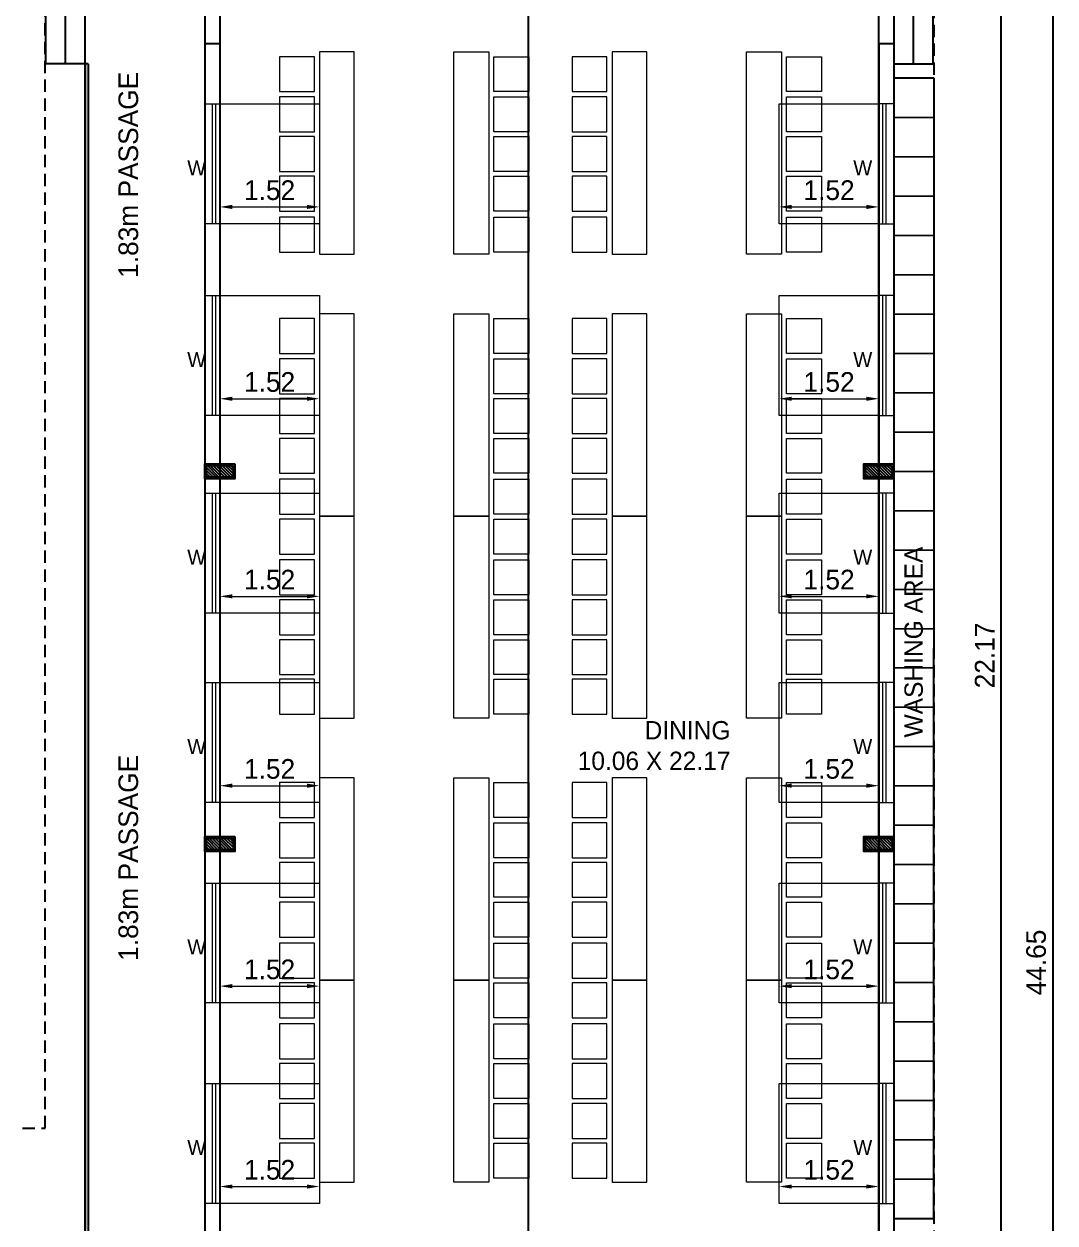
# Model space of a CAD drawing. Header units: metres. Extents: x -1560488.3 to -1560394.4, y 43534.5 to 43593.3.
# Drawn here: x -1560472.46 to -1560456.72, y 43557.74 to 43576.04 of the extents above; entities that cross this region are included whole.
import ezdxf

# ---------------------------------------------------------------- set-up
doc = ezdxf.new("R2010")
doc.units = ezdxf.units.M
doc.header["$LTSCALE"] = 750
doc.header["$MEASUREMENT"] = 0
doc.header["$PDMODE"] = 35
doc.header["$PDSIZE"] = 50
doc.linetypes.add('CENTERX2', pattern=[4, 2.5, -0.5, 0.5, -0.5])
doc.linetypes.add('DASHED2', pattern=[0.375, 0.25, -0.125])
doc.layers.get('0').update_dxf_attribs({"lineweight": 5})
doc.layers.get('Defpoints').update_dxf_attribs({"lineweight": 0})
for name, color, linetype in [('A-ANNO-TEXT01', 255, 'Continuous'), ('BLK_1_FLR_0_CARPET_AREA', 10, 'Continuous'), ('BLK_1_FLR_0_REGULAR_ROOM_2', 117, 'Continuous'), ('LINE', 7, 'Continuous'), ('Site Boundry', 3, 'Continuous'), ('TEX', 6, 'Continuous'), ('window', 3, 'Continuous')]:
    doc.layers.add(name, color=color, linetype=linetype)
doc.layers.add('BLK_1_COVERED_AREA', color=140, linetype='Continuous', plot=False)
doc.layers.add('BLK_1_FLR_0_BLT_UP_AREA', color=8, linetype='Continuous', plot=False)
for name, color, linetype, lineweight in [('BLK_1_FLR_0_ROOM_2_LIGHT_VENTILATION_1', 232, 'Continuous', 0), ('BLK_1_FLR_0_ROOM_2_LIGHT_VENTILATION_10', 232, 'Continuous', 5), ('BLK_1_FLR_0_ROOM_2_LIGHT_VENTILATION_11', 232, 'Continuous', 5), ('BLK_1_FLR_0_ROOM_2_LIGHT_VENTILATION_12', 232, 'Continuous', 5), ('BLK_1_FLR_0_ROOM_2_LIGHT_VENTILATION_2', 232, 'Continuous', 0), ('BLK_1_FLR_0_ROOM_2_LIGHT_VENTILATION_3', 232, 'Continuous', 0), ('BLK_1_FLR_0_ROOM_2_LIGHT_VENTILATION_4', 232, 'Continuous', 0), ('BLK_1_FLR_0_ROOM_2_LIGHT_VENTILATION_5', 232, 'Continuous', 0), ('BLK_1_FLR_0_ROOM_2_LIGHT_VENTILATION_6', 232, 'Continuous', 0), ('BLK_1_FLR_0_ROOM_2_LIGHT_VENTILATION_7', 232, 'Continuous', 0), ('BLK_1_FLR_0_ROOM_2_LIGHT_VENTILATION_8', 232, 'Continuous', 0), ('BLK_1_FLR_0_ROOM_2_LIGHT_VENTILATION_9', 232, 'Continuous', 5), ('BLK_1_FLR_0_WASH', 55, 'Continuous', 5), ('column', 242, 'Continuous', 25), ('fur', 4, 'Continuous', 13), ('JOI', 7, 'Continuous', 5)]:
    doc.layers.add(name, color=color, linetype=linetype, lineweight=lineweight)
doc.styles.add('outer', font='BKANT.TTF')
doc.dimstyles.new('Banu', dxfattribs={"dimtxt": 0.3, "dimasz": 0.1905, "dimexe": 1, "dimexo": 1, "dimgap": 0.1, "dimtad": 1, "dimzin": 1, "dimdsep": 46, "dimtxsty": 'outer', "dimcen": 0.15, "dimdle": 1, "dimse1": 1, "dimse2": 1, "dimclrd": 256, "dimclre": 256, "dimclrt": 256, "dimadec": 0, "dimazin": 0, "dimtfac": 1, "dimtix": 1, "dimtmove": 1, "dimatfit": 0, "dimfxl": 0, "dimtolj": 1, "dimtzin": 0, "dimlwd": -1, "dimlwe": -1, "dimarcsym": 0})
doc.dimstyles.new('DC', dxfattribs={"dimtxt": 0.3, "dimasz": 0.2, "dimexe": 0.15, "dimexo": 0.15, "dimgap": 0.1, "dimtad": 1, "dimzin": 1, "dimdsep": 46, "dimtxsty": 'outer', "dimcen": 0.1, "dimdle": 1, "dimse1": 1, "dimse2": 1, "dimsd1": 1, "dimsd2": 1, "dimclrd": 8, "dimclre": 8, "dimclrt": 7, "dimadec": 0, "dimazin": 0, "dimtfac": 1, "dimtix": 1, "dimtofl": 0, "dimtmove": 2, "dimatfit": 0, "dimfxl": 0, "dimtolj": 1, "dimtzin": 0, "dimarcsym": 0})

# ---------------------------------------------------------------- blocks, each defined once
blk = doc.blocks.new('A$C0AC56B35')
at = {"layer": 'JOI', "color": 32}
for p, q in [((-2.617, -0.687), (-4.447, -0.685)), ((-2.617, -0.738), (-4.447, -0.736))]:
    blk.add_line(p, q, dxfattribs=at)
blk.add_lwpolyline([(-4.447, -0.624), (-2.617, -0.624), (-2.617, -0.854), (-4.447, -0.854)], close=True, dxfattribs=at)
blk = doc.blocks.new('*D261')
at = {"color": 3, "lineweight": -2}
for p, q in [((-1560457.506, 43577.486), (-1560457.695, 43577.486)), ((-1560457.545, 43555.512), (-1560457.545, 43577.286)), ((-1560457.506, 43555.312), (-1560457.695, 43555.312))]:
    blk.add_line(p, q, dxfattribs=at)
at = {"color": 3}
for points in [[(-1560457.578, 43577.286), (-1560457.511, 43577.286), (-1560457.545, 43577.486)], [(-1560457.578, 43555.512), (-1560457.511, 43555.512), (-1560457.545, 43555.312)]]:
    blk.add_solid(points, dxfattribs=at)
at = {"layer": 'Defpoints', "color": 0}
for p in [(-1560457.545, 43577.486), (-1560457.356, 43577.486), (-1560457.356, 43555.312)]:
    blk.add_point(p, dxfattribs=at)
at = {"color": 7, "insert": (-1560457.798, 43566.399), "char_height": 0.3, "attachment_point": 5, "rotation": 90, "style": 'outer'}
blk.add_mtext('\\A1;22.17', dxfattribs=at)
blk = doc.blocks.new('*D265')
at = {"color": 3, "lineweight": -2}
for p, q in [((-1560456.758, 43584.039), (-1560456.908, 43584.039)), ((-1560456.758, 43583.839), (-1560456.758, 43539.586)), ((-1560456.758, 43539.386), (-1560456.908, 43539.386))]:
    blk.add_line(p, q, dxfattribs=at)
at = {"color": 3}
for points in [[(-1560456.791, 43583.839), (-1560456.724, 43583.839), (-1560456.758, 43584.039)], [(-1560456.791, 43539.586), (-1560456.724, 43539.586), (-1560456.758, 43539.386)]]:
    blk.add_solid(points, dxfattribs=at)
at = {"layer": 'Defpoints', "color": 0}
for p in [(-1560456.758, 43584.039), (-1560456.758, 43539.386), (-1560456.758, 43539.386)]:
    blk.add_point(p, dxfattribs=at)
at = {"color": 7, "insert": (-1560457.012, 43561.713), "char_height": 0.3, "attachment_point": 5, "rotation": 90, "style": 'outer'}
blk.add_mtext('\\A1;44.65', dxfattribs=at)
blk = doc.blocks.new('A$C2EFD5EC2')
h = blk.add_hatch()
h.set_pattern_fill('ANSI31', scale=0.3937)
h.set_pattern_definition([(45, (-101112.1048, 42342.7938), (-0.883881709, 0.883881709), [])])
h.paths.add_polyline_path([(-27.25, 3.84), (-34.25, 3.84), (-34.25, -12.16), (-27.25, -12.16)])
at = {"color": 1}
for points in [[(-35.25, 4.84), (-26.25, 4.84), (-26.25, -13.16), (-35.25, -13.16)], [(-34.25, 3.84), (-27.25, 3.84), (-27.25, -12.16), (-34.25, -12.16)]]:
    blk.add_lwpolyline(points, close=True, dxfattribs=at)
blk = doc.blocks.new('*D332')
at = {"layer": 'BLK_1_FLR_0_ROOM_2_LIGHT_VENTILATION_1'}
blk.add_line((-1560469.281, 43558.295), (-1560468.142, 43558.295), dxfattribs=at)
for points in [[(-1560469.281, 43558.326), (-1560469.281, 43558.263), (-1560469.472, 43558.295)], [(-1560468.142, 43558.326), (-1560468.142, 43558.263), (-1560467.952, 43558.295)]]:
    blk.add_solid(points, dxfattribs=at)
at = {"layer": 'Defpoints', "color": 0}
for p in [(-1560467.952, 43558.295), (-1560469.472, 43558.038), (-1560467.952, 43558.038)]:
    blk.add_point(p, dxfattribs=at)
at = {"layer": 'BLK_1_FLR_0_ROOM_2_LIGHT_VENTILATION_1', "insert": (-1560468.712, 43558.548), "char_height": 0.3, "attachment_point": 5, "style": 'outer'}
blk.add_mtext('\\A1;1.52', dxfattribs=at)
blk = doc.blocks.new('*D333')
at = {"layer": 'BLK_1_FLR_0_ROOM_2_LIGHT_VENTILATION_2'}
blk.add_line((-1560469.281, 43561.353), (-1560468.142, 43561.353), dxfattribs=at)
for points in [[(-1560469.281, 43561.385), (-1560469.281, 43561.321), (-1560469.472, 43561.353)], [(-1560468.142, 43561.385), (-1560468.142, 43561.321), (-1560467.952, 43561.353)]]:
    blk.add_solid(points, dxfattribs=at)
at = {"layer": 'Defpoints', "color": 0}
for p in [(-1560467.952, 43561.353), (-1560469.472, 43561.096), (-1560467.952, 43561.096)]:
    blk.add_point(p, dxfattribs=at)
at = {"layer": 'BLK_1_FLR_0_ROOM_2_LIGHT_VENTILATION_2', "insert": (-1560468.712, 43561.607), "char_height": 0.3, "attachment_point": 5, "style": 'outer'}
blk.add_mtext('\\A1;1.52', dxfattribs=at)
blk = doc.blocks.new('*D334')
at = {"layer": 'BLK_1_FLR_0_ROOM_2_LIGHT_VENTILATION_3'}
blk.add_line((-1560469.281, 43564.412), (-1560468.142, 43564.412), dxfattribs=at)
for points in [[(-1560469.281, 43564.444), (-1560469.281, 43564.38), (-1560469.472, 43564.412)], [(-1560468.142, 43564.444), (-1560468.142, 43564.38), (-1560467.952, 43564.412)]]:
    blk.add_solid(points, dxfattribs=at)
at = {"layer": 'Defpoints', "color": 0}
for p in [(-1560467.952, 43564.412), (-1560469.472, 43564.155), (-1560467.952, 43564.155)]:
    blk.add_point(p, dxfattribs=at)
at = {"layer": 'BLK_1_FLR_0_ROOM_2_LIGHT_VENTILATION_3', "insert": (-1560468.712, 43564.666), "char_height": 0.3, "attachment_point": 5, "style": 'outer'}
blk.add_mtext('\\A1;1.52', dxfattribs=at)
blk = doc.blocks.new('*D335')
at = {"layer": 'BLK_1_FLR_0_ROOM_2_LIGHT_VENTILATION_4'}
blk.add_line((-1560469.281, 43567.301), (-1560468.142, 43567.301), dxfattribs=at)
for points in [[(-1560469.281, 43567.333), (-1560469.281, 43567.27), (-1560469.472, 43567.301)], [(-1560468.142, 43567.333), (-1560468.142, 43567.27), (-1560467.952, 43567.301)]]:
    blk.add_solid(points, dxfattribs=at)
at = {"layer": 'Defpoints', "color": 0}
for p in [(-1560467.952, 43567.301), (-1560469.472, 43567.044), (-1560467.952, 43567.044)]:
    blk.add_point(p, dxfattribs=at)
at = {"layer": 'BLK_1_FLR_0_ROOM_2_LIGHT_VENTILATION_4', "insert": (-1560468.712, 43567.555), "char_height": 0.3, "attachment_point": 5, "style": 'outer'}
blk.add_mtext('\\A1;1.52', dxfattribs=at)
blk = doc.blocks.new('*D336')
at = {"layer": 'BLK_1_FLR_0_ROOM_2_LIGHT_VENTILATION_5'}
blk.add_line((-1560469.281, 43570.317), (-1560468.142, 43570.317), dxfattribs=at)
for points in [[(-1560469.281, 43570.348), (-1560469.281, 43570.285), (-1560469.472, 43570.317)], [(-1560468.142, 43570.348), (-1560468.142, 43570.285), (-1560467.952, 43570.317)]]:
    blk.add_solid(points, dxfattribs=at)
at = {"layer": 'Defpoints', "color": 0}
for p in [(-1560467.952, 43570.317), (-1560469.472, 43570.06), (-1560467.952, 43570.06)]:
    blk.add_point(p, dxfattribs=at)
at = {"layer": 'BLK_1_FLR_0_ROOM_2_LIGHT_VENTILATION_5', "insert": (-1560468.712, 43570.571), "char_height": 0.3, "attachment_point": 5, "style": 'outer'}
blk.add_mtext('\\A1;1.52', dxfattribs=at)
blk = doc.blocks.new('*D337')
at = {"layer": 'BLK_1_FLR_0_ROOM_2_LIGHT_VENTILATION_6'}
blk.add_line((-1560469.281, 43573.244), (-1560468.142, 43573.244), dxfattribs=at)
for points in [[(-1560469.281, 43573.276), (-1560469.281, 43573.212), (-1560469.472, 43573.244)], [(-1560468.142, 43573.276), (-1560468.142, 43573.212), (-1560467.952, 43573.244)]]:
    blk.add_solid(points, dxfattribs=at)
at = {"layer": 'Defpoints', "color": 0}
for p in [(-1560467.952, 43573.244), (-1560469.472, 43572.987), (-1560467.952, 43572.987)]:
    blk.add_point(p, dxfattribs=at)
at = {"layer": 'BLK_1_FLR_0_ROOM_2_LIGHT_VENTILATION_6', "insert": (-1560468.712, 43573.498), "char_height": 0.3, "attachment_point": 5, "style": 'outer'}
blk.add_mtext('\\A1;1.52', dxfattribs=at)
blk = doc.blocks.new('*D341')
at = {"layer": 'BLK_1_FLR_0_ROOM_2_LIGHT_VENTILATION_12'}
blk.add_line((-1560460.743, 43558.295), (-1560459.604, 43558.295), dxfattribs=at)
for points in [[(-1560460.743, 43558.326), (-1560460.743, 43558.263), (-1560460.933, 43558.295)], [(-1560459.604, 43558.326), (-1560459.604, 43558.263), (-1560459.413, 43558.295)]]:
    blk.add_solid(points, dxfattribs=at)
at = {"layer": 'Defpoints', "color": 0}
for p in [(-1560459.413, 43558.295), (-1560460.933, 43558.038), (-1560459.413, 43558.038)]:
    blk.add_point(p, dxfattribs=at)
at = {"layer": 'BLK_1_FLR_0_ROOM_2_LIGHT_VENTILATION_12', "insert": (-1560460.173, 43558.548), "char_height": 0.3, "attachment_point": 5, "style": 'outer'}
blk.add_mtext('\\A1;1.52', dxfattribs=at)
blk = doc.blocks.new('*D338')
at = {"layer": 'BLK_1_FLR_0_ROOM_2_LIGHT_VENTILATION_11'}
blk.add_line((-1560460.743, 43561.353), (-1560459.604, 43561.353), dxfattribs=at)
for points in [[(-1560460.743, 43561.385), (-1560460.743, 43561.321), (-1560460.933, 43561.353)], [(-1560459.604, 43561.385), (-1560459.604, 43561.321), (-1560459.413, 43561.353)]]:
    blk.add_solid(points, dxfattribs=at)
at = {"layer": 'Defpoints', "color": 0}
for p in [(-1560459.413, 43561.353), (-1560460.933, 43561.096), (-1560459.413, 43561.096)]:
    blk.add_point(p, dxfattribs=at)
at = {"layer": 'BLK_1_FLR_0_ROOM_2_LIGHT_VENTILATION_11', "insert": (-1560460.173, 43561.607), "char_height": 0.3, "attachment_point": 5, "style": 'outer'}
blk.add_mtext('\\A1;1.52', dxfattribs=at)
blk = doc.blocks.new('*D339')
at = {"layer": 'BLK_1_FLR_0_ROOM_2_LIGHT_VENTILATION_10'}
blk.add_line((-1560460.743, 43564.412), (-1560459.604, 43564.412), dxfattribs=at)
for points in [[(-1560460.743, 43564.444), (-1560460.743, 43564.38), (-1560460.933, 43564.412)], [(-1560459.604, 43564.444), (-1560459.604, 43564.38), (-1560459.413, 43564.412)]]:
    blk.add_solid(points, dxfattribs=at)
at = {"layer": 'Defpoints', "color": 0}
for p in [(-1560459.413, 43564.412), (-1560460.933, 43564.155), (-1560459.413, 43564.155)]:
    blk.add_point(p, dxfattribs=at)
at = {"layer": 'BLK_1_FLR_0_ROOM_2_LIGHT_VENTILATION_10', "insert": (-1560460.173, 43564.666), "char_height": 0.3, "attachment_point": 5, "style": 'outer'}
blk.add_mtext('\\A1;1.52', dxfattribs=at)
blk = doc.blocks.new('*D340')
at = {"layer": 'BLK_1_FLR_0_ROOM_2_LIGHT_VENTILATION_9'}
blk.add_line((-1560460.743, 43567.301), (-1560459.604, 43567.301), dxfattribs=at)
for points in [[(-1560460.743, 43567.333), (-1560460.743, 43567.27), (-1560460.933, 43567.301)], [(-1560459.604, 43567.333), (-1560459.604, 43567.27), (-1560459.413, 43567.301)]]:
    blk.add_solid(points, dxfattribs=at)
at = {"layer": 'Defpoints', "color": 0}
for p in [(-1560459.413, 43567.301), (-1560460.933, 43567.044), (-1560459.413, 43567.044)]:
    blk.add_point(p, dxfattribs=at)
at = {"layer": 'BLK_1_FLR_0_ROOM_2_LIGHT_VENTILATION_9', "insert": (-1560460.173, 43567.555), "char_height": 0.3, "attachment_point": 5, "style": 'outer'}
blk.add_mtext('\\A1;1.52', dxfattribs=at)
blk = doc.blocks.new('*D342')
at = {"layer": 'BLK_1_FLR_0_ROOM_2_LIGHT_VENTILATION_8'}
blk.add_line((-1560460.743, 43570.317), (-1560459.604, 43570.317), dxfattribs=at)
for points in [[(-1560460.743, 43570.348), (-1560460.743, 43570.285), (-1560460.933, 43570.317)], [(-1560459.604, 43570.348), (-1560459.604, 43570.285), (-1560459.413, 43570.317)]]:
    blk.add_solid(points, dxfattribs=at)
at = {"layer": 'Defpoints', "color": 0}
for p in [(-1560459.413, 43570.317), (-1560460.933, 43570.06), (-1560459.413, 43570.06)]:
    blk.add_point(p, dxfattribs=at)
at = {"layer": 'BLK_1_FLR_0_ROOM_2_LIGHT_VENTILATION_8', "insert": (-1560460.173, 43570.571), "char_height": 0.3, "attachment_point": 5, "style": 'outer'}
blk.add_mtext('\\A1;1.52', dxfattribs=at)
blk = doc.blocks.new('*D343')
at = {"layer": 'BLK_1_FLR_0_ROOM_2_LIGHT_VENTILATION_7'}
blk.add_line((-1560460.743, 43573.244), (-1560459.604, 43573.244), dxfattribs=at)
for points in [[(-1560460.743, 43573.276), (-1560460.743, 43573.212), (-1560460.933, 43573.244)], [(-1560459.604, 43573.276), (-1560459.604, 43573.212), (-1560459.413, 43573.244)]]:
    blk.add_solid(points, dxfattribs=at)
at = {"layer": 'Defpoints', "color": 0}
for p in [(-1560459.413, 43573.244), (-1560460.933, 43572.987), (-1560459.413, 43572.987)]:
    blk.add_point(p, dxfattribs=at)
at = {"layer": 'BLK_1_FLR_0_ROOM_2_LIGHT_VENTILATION_7', "insert": (-1560460.173, 43573.498), "char_height": 0.3, "attachment_point": 5, "style": 'outer'}
blk.add_mtext('\\A1;1.52', dxfattribs=at)

msp = doc.modelspace()

# ---------------------------------------------------------------- linework, layer by layer
at = {"layer": 'BLK_1_COVERED_AREA'}
msp.add_lwpolyline([(-1560471.529, 43584.039), (-1560459.185, 43584.039), (-1560459.185, 43539.386), (-1560482.345, 43539.386), (-1560482.345, 43553.864), (-1560474.877, 43553.864), (-1560474.877, 43554.774), (-1560472.439, 43557.065), (-1560471.529, 43557.065)], close=True, dxfattribs=at)
at = {"layer": 'BLK_1_FLR_0_BLT_UP_AREA', "color": 8}
msp.add_lwpolyline([(-1560459.185, 43584.039), (-1560459.185, 43584.039), (-1560459.185, 43539.386), (-1560482.345, 43539.386), (-1560482.345, 43553.864), (-1560474.877, 43553.864), (-1560474.877, 43554.774), (-1560472.439, 43557.065), (-1560471.529, 43557.065), (-1560471.529, 43584.039), (-1560459.185, 43584.039)], close=True, dxfattribs=at)
at = {"layer": 'BLK_1_FLR_0_CARPET_AREA', "color": 25}
for points in [[(-1560471.529, 43584.039), (-1560469.7, 43584.039), (-1560469.7, 43552.035), (-1560482.345, 43552.035), (-1560482.345, 43553.864), (-1560474.877, 43553.864), (-1560474.877, 43554.774), (-1560472.439, 43557.065), (-1560471.529, 43557.065)], [(-1560469.472, 43555.312), (-1560459.413, 43555.312), (-1560459.413, 43577.486), (-1560469.472, 43577.486)]]:
    msp.add_lwpolyline(points, close=True, dxfattribs=at)
at = {"layer": 'BLK_1_FLR_0_REGULAR_ROOM_2', "color": 2}
msp.add_lwpolyline([(-1560469.472, 43555.312), (-1560459.413, 43555.312), (-1560459.413, 43577.486), (-1560469.472, 43577.486)], close=True, dxfattribs=at)
at = {"layer": 'BLK_1_FLR_0_ROOM_2_LIGHT_VENTILATION_1'}
msp.add_lwpolyline([(-1560467.952, 43559.868), (-1560467.952, 43558.038), (-1560469.472, 43558.038), (-1560469.472, 43559.868)], close=True, dxfattribs=at)
at = {"layer": 'BLK_1_FLR_0_ROOM_2_LIGHT_VENTILATION_10'}
msp.add_lwpolyline([(-1560459.413, 43565.985), (-1560459.413, 43564.155), (-1560460.933, 43564.155), (-1560460.933, 43565.985)], close=True, dxfattribs=at)
at = {"layer": 'BLK_1_FLR_0_ROOM_2_LIGHT_VENTILATION_11'}
msp.add_lwpolyline([(-1560459.413, 43562.926), (-1560459.413, 43561.096), (-1560460.933, 43561.096), (-1560460.933, 43562.926)], close=True, dxfattribs=at)
at = {"layer": 'BLK_1_FLR_0_ROOM_2_LIGHT_VENTILATION_12'}
msp.add_lwpolyline([(-1560459.413, 43559.868), (-1560459.413, 43558.038), (-1560460.933, 43558.038), (-1560460.933, 43559.868)], close=True, dxfattribs=at)
at = {"layer": 'BLK_1_FLR_0_ROOM_2_LIGHT_VENTILATION_2'}
msp.add_lwpolyline([(-1560467.952, 43562.926), (-1560467.952, 43561.096), (-1560469.472, 43561.096), (-1560469.472, 43562.926)], close=True, dxfattribs=at)
at = {"layer": 'BLK_1_FLR_0_ROOM_2_LIGHT_VENTILATION_3'}
msp.add_lwpolyline([(-1560467.952, 43565.985), (-1560467.952, 43564.155), (-1560469.472, 43564.155), (-1560469.472, 43565.985)], close=True, dxfattribs=at)
at = {"layer": 'BLK_1_FLR_0_ROOM_2_LIGHT_VENTILATION_4'}
msp.add_lwpolyline([(-1560467.952, 43568.874), (-1560467.952, 43567.044), (-1560469.472, 43567.044), (-1560469.472, 43568.874)], close=True, dxfattribs=at)
at = {"layer": 'BLK_1_FLR_0_ROOM_2_LIGHT_VENTILATION_5'}
msp.add_lwpolyline([(-1560467.952, 43571.89), (-1560467.952, 43570.06), (-1560469.472, 43570.06), (-1560469.472, 43571.89)], close=True, dxfattribs=at)
at = {"layer": 'BLK_1_FLR_0_ROOM_2_LIGHT_VENTILATION_6'}
msp.add_lwpolyline([(-1560467.952, 43574.817), (-1560467.952, 43572.987), (-1560469.472, 43572.987), (-1560469.472, 43574.817)], close=True, dxfattribs=at)
at = {"layer": 'BLK_1_FLR_0_ROOM_2_LIGHT_VENTILATION_7'}
msp.add_lwpolyline([(-1560459.413, 43574.817), (-1560459.413, 43572.987), (-1560460.933, 43572.987), (-1560460.933, 43574.817)], close=True, dxfattribs=at)
at = {"layer": 'BLK_1_FLR_0_ROOM_2_LIGHT_VENTILATION_8'}
msp.add_lwpolyline([(-1560459.413, 43571.89), (-1560459.413, 43570.06), (-1560460.933, 43570.06), (-1560460.933, 43571.89)], close=True, dxfattribs=at)
at = {"layer": 'BLK_1_FLR_0_ROOM_2_LIGHT_VENTILATION_9'}
msp.add_lwpolyline([(-1560459.413, 43568.874), (-1560459.413, 43567.044), (-1560460.933, 43567.044), (-1560460.933, 43568.874)], close=True, dxfattribs=at)
at = {"layer": 'BLK_1_FLR_0_WASH', "color": 55}
for points in [[(-1560459.173, 43575.208), (-1560458.573, 43575.208), (-1560458.573, 43574.608), (-1560459.173, 43574.608)], [(-1560459.173, 43574.608), (-1560458.573, 43574.608), (-1560458.573, 43574.008), (-1560459.173, 43574.008)], [(-1560459.173, 43574.008), (-1560458.573, 43574.008), (-1560458.573, 43573.408), (-1560459.173, 43573.408)], [(-1560459.173, 43573.408), (-1560458.573, 43573.408), (-1560458.573, 43572.808), (-1560459.173, 43572.808)], [(-1560459.173, 43572.808), (-1560458.573, 43572.808), (-1560458.573, 43572.208), (-1560459.173, 43572.208)], [(-1560459.173, 43572.208), (-1560458.573, 43572.208), (-1560458.573, 43571.608), (-1560459.173, 43571.608)], [(-1560459.173, 43571.608), (-1560458.573, 43571.608), (-1560458.573, 43571.008), (-1560459.173, 43571.008)], [(-1560459.173, 43571.008), (-1560458.573, 43571.008), (-1560458.573, 43570.408), (-1560459.173, 43570.408)], [(-1560459.173, 43570.408), (-1560458.573, 43570.408), (-1560458.573, 43569.808), (-1560459.173, 43569.808)], [(-1560459.173, 43569.808), (-1560458.573, 43569.808), (-1560458.573, 43569.208), (-1560459.173, 43569.208)], [(-1560459.173, 43569.208), (-1560458.573, 43569.208), (-1560458.573, 43568.608), (-1560459.173, 43568.608)], [(-1560459.173, 43568.608), (-1560458.573, 43568.608), (-1560458.573, 43568.008), (-1560459.173, 43568.008)], [(-1560459.173, 43568.008), (-1560458.573, 43568.008), (-1560458.573, 43567.408), (-1560459.173, 43567.408)], [(-1560459.173, 43567.408), (-1560458.573, 43567.408), (-1560458.573, 43566.808), (-1560459.173, 43566.808)], [(-1560459.173, 43566.808), (-1560458.573, 43566.808), (-1560458.573, 43566.208), (-1560459.173, 43566.208)], [(-1560459.173, 43566.208), (-1560458.573, 43566.208), (-1560458.573, 43565.608), (-1560459.173, 43565.608)], [(-1560459.173, 43565.608), (-1560458.573, 43565.608), (-1560458.573, 43565.008), (-1560459.173, 43565.008)], [(-1560459.175, 43565.008), (-1560458.575, 43565.008), (-1560458.575, 43564.408), (-1560459.175, 43564.408)], [(-1560459.175, 43564.408), (-1560458.575, 43564.408), (-1560458.575, 43563.808), (-1560459.175, 43563.808)], [(-1560459.175, 43563.808), (-1560458.575, 43563.808), (-1560458.575, 43563.208), (-1560459.175, 43563.208)], [(-1560459.175, 43563.208), (-1560458.575, 43563.208), (-1560458.575, 43562.608), (-1560459.175, 43562.608)], [(-1560459.173, 43562.608), (-1560458.573, 43562.608), (-1560458.573, 43562.008), (-1560459.173, 43562.008)], [(-1560459.173, 43562.008), (-1560458.573, 43562.008), (-1560458.573, 43561.408), (-1560459.173, 43561.408)], [(-1560459.173, 43561.408), (-1560458.573, 43561.408), (-1560458.573, 43560.808), (-1560459.173, 43560.808)], [(-1560459.173, 43560.808), (-1560458.573, 43560.808), (-1560458.573, 43560.208), (-1560459.173, 43560.208)], [(-1560459.173, 43560.208), (-1560458.573, 43560.208), (-1560458.573, 43559.608), (-1560459.173, 43559.608)], [(-1560459.173, 43559.608), (-1560458.573, 43559.608), (-1560458.573, 43559.008), (-1560459.173, 43559.008)], [(-1560459.173, 43559.008), (-1560458.573, 43559.008), (-1560458.573, 43558.408), (-1560459.173, 43558.408)], [(-1560459.173, 43558.408), (-1560458.573, 43558.408), (-1560458.573, 43557.808), (-1560459.173, 43557.808)]]:
    msp.add_lwpolyline(points, close=True, dxfattribs=at)
at = {"layer": 'fur', "color": 7}
for points in [[(-1560467.952, 43575.61), (-1560467.952, 43572.522), (-1560467.419, 43572.522), (-1560467.419, 43575.61)], [(-1560465.365, 43575.61), (-1560465.365, 43572.522), (-1560465.899, 43572.522), (-1560465.899, 43575.61)], [(-1560463.486, 43575.61), (-1560463.486, 43572.522), (-1560462.953, 43572.522), (-1560462.953, 43575.61)], [(-1560460.9, 43575.61), (-1560460.9, 43572.522), (-1560461.433, 43572.522), (-1560461.433, 43575.61)], [(-1560468.562, 43575.537), (-1560468.562, 43575.004), (-1560468.028, 43575.004), (-1560468.028, 43575.537)], [(-1560464.756, 43575.537), (-1560464.756, 43575.004), (-1560465.289, 43575.004), (-1560465.289, 43575.537)], [(-1560464.096, 43575.537), (-1560464.096, 43575.004), (-1560463.563, 43575.004), (-1560463.563, 43575.537)], [(-1560460.29, 43575.537), (-1560460.29, 43575.004), (-1560460.823, 43575.004), (-1560460.823, 43575.537)], [(-1560468.562, 43574.923), (-1560468.562, 43574.389), (-1560468.028, 43574.389), (-1560468.028, 43574.923)], [(-1560464.756, 43574.923), (-1560464.756, 43574.389), (-1560465.289, 43574.389), (-1560465.289, 43574.923)], [(-1560464.096, 43574.923), (-1560464.096, 43574.389), (-1560463.563, 43574.389), (-1560463.563, 43574.923)], [(-1560460.29, 43574.923), (-1560460.29, 43574.389), (-1560460.823, 43574.389), (-1560460.823, 43574.923)], [(-1560468.562, 43574.32), (-1560468.562, 43573.787), (-1560468.028, 43573.787), (-1560468.028, 43574.32)], [(-1560464.756, 43574.32), (-1560464.756, 43573.787), (-1560465.289, 43573.787), (-1560465.289, 43574.32)], [(-1560464.096, 43574.32), (-1560464.096, 43573.787), (-1560463.563, 43573.787), (-1560463.563, 43574.32)], [(-1560460.29, 43574.32), (-1560460.29, 43573.787), (-1560460.823, 43573.787), (-1560460.823, 43574.32)], [(-1560468.562, 43573.711), (-1560468.562, 43573.177), (-1560468.028, 43573.177), (-1560468.028, 43573.711)], [(-1560464.756, 43573.711), (-1560464.756, 43573.177), (-1560465.289, 43573.177), (-1560465.289, 43573.711)], [(-1560464.096, 43573.711), (-1560464.096, 43573.177), (-1560463.563, 43573.177), (-1560463.563, 43573.711)], [(-1560460.29, 43573.711), (-1560460.29, 43573.177), (-1560460.823, 43573.177), (-1560460.823, 43573.711)], [(-1560468.562, 43573.089), (-1560468.562, 43572.555), (-1560468.028, 43572.555), (-1560468.028, 43573.089)], [(-1560464.756, 43573.089), (-1560464.756, 43572.555), (-1560465.289, 43572.555), (-1560465.289, 43573.089)], [(-1560464.096, 43573.089), (-1560464.096, 43572.555), (-1560463.563, 43572.555), (-1560463.563, 43573.089)], [(-1560460.29, 43573.089), (-1560460.29, 43572.555), (-1560460.823, 43572.555), (-1560460.823, 43573.089)], [(-1560467.952, 43571.612), (-1560467.952, 43568.523), (-1560467.419, 43568.523), (-1560467.419, 43571.612)], [(-1560465.365, 43571.612), (-1560465.365, 43568.523), (-1560465.899, 43568.523), (-1560465.899, 43571.612)], [(-1560463.486, 43571.612), (-1560463.486, 43568.523), (-1560462.953, 43568.523), (-1560462.953, 43571.612)], [(-1560460.9, 43571.612), (-1560460.9, 43568.523), (-1560461.433, 43568.523), (-1560461.433, 43571.612)], [(-1560468.562, 43571.539), (-1560468.562, 43571.006), (-1560468.028, 43571.006), (-1560468.028, 43571.539)], [(-1560464.756, 43571.539), (-1560464.756, 43571.006), (-1560465.289, 43571.006), (-1560465.289, 43571.539)], [(-1560464.096, 43571.539), (-1560464.096, 43571.006), (-1560463.563, 43571.006), (-1560463.563, 43571.539)], [(-1560460.29, 43571.539), (-1560460.29, 43571.006), (-1560460.823, 43571.006), (-1560460.823, 43571.539)], [(-1560468.562, 43570.924), (-1560468.562, 43570.391), (-1560468.028, 43570.391), (-1560468.028, 43570.924)], [(-1560464.756, 43570.924), (-1560464.756, 43570.391), (-1560465.289, 43570.391), (-1560465.289, 43570.924)], [(-1560464.096, 43570.924), (-1560464.096, 43570.391), (-1560463.563, 43570.391), (-1560463.563, 43570.924)], [(-1560460.29, 43570.924), (-1560460.29, 43570.391), (-1560460.823, 43570.391), (-1560460.823, 43570.924)], [(-1560468.562, 43570.322), (-1560468.562, 43569.788), (-1560468.028, 43569.788), (-1560468.028, 43570.322)], [(-1560464.756, 43570.322), (-1560464.756, 43569.788), (-1560465.289, 43569.788), (-1560465.289, 43570.322)], [(-1560464.096, 43570.322), (-1560464.096, 43569.788), (-1560463.563, 43569.788), (-1560463.563, 43570.322)], [(-1560460.29, 43570.322), (-1560460.29, 43569.788), (-1560460.823, 43569.788), (-1560460.823, 43570.322)], [(-1560468.562, 43569.712), (-1560468.562, 43569.179), (-1560468.028, 43569.179), (-1560468.028, 43569.712)], [(-1560464.756, 43569.712), (-1560464.756, 43569.179), (-1560465.289, 43569.179), (-1560465.289, 43569.712)], [(-1560464.096, 43569.712), (-1560464.096, 43569.179), (-1560463.563, 43569.179), (-1560463.563, 43569.712)], [(-1560460.29, 43569.712), (-1560460.29, 43569.179), (-1560460.823, 43569.179), (-1560460.823, 43569.712)], [(-1560468.562, 43569.09), (-1560468.562, 43568.557), (-1560468.028, 43568.557), (-1560468.028, 43569.09)], [(-1560464.756, 43569.09), (-1560464.756, 43568.557), (-1560465.289, 43568.557), (-1560465.289, 43569.09)], [(-1560464.096, 43569.09), (-1560464.096, 43568.557), (-1560463.563, 43568.557), (-1560463.563, 43569.09)], [(-1560460.29, 43569.09), (-1560460.29, 43568.557), (-1560460.823, 43568.557), (-1560460.823, 43569.09)], [(-1560468.562, 43568.481), (-1560468.562, 43567.947), (-1560468.028, 43567.947), (-1560468.028, 43568.481)], [(-1560467.952, 43568.523), (-1560467.952, 43565.442), (-1560467.419, 43565.442), (-1560467.419, 43568.523)], [(-1560465.365, 43568.523), (-1560465.365, 43565.442), (-1560465.899, 43565.442), (-1560465.899, 43568.523)], [(-1560464.756, 43568.481), (-1560464.756, 43567.947), (-1560465.289, 43567.947), (-1560465.289, 43568.481)], [(-1560464.096, 43568.481), (-1560464.096, 43567.947), (-1560463.563, 43567.947), (-1560463.563, 43568.481)], [(-1560463.486, 43568.523), (-1560463.486, 43565.442), (-1560462.953, 43565.442), (-1560462.953, 43568.523)], [(-1560460.9, 43568.523), (-1560460.9, 43565.442), (-1560461.433, 43565.442), (-1560461.433, 43568.523)], [(-1560460.29, 43568.481), (-1560460.29, 43567.947), (-1560460.823, 43567.947), (-1560460.823, 43568.481)], [(-1560468.562, 43567.859), (-1560468.562, 43567.326), (-1560468.028, 43567.326), (-1560468.028, 43567.859)], [(-1560464.756, 43567.859), (-1560464.756, 43567.326), (-1560465.289, 43567.326), (-1560465.289, 43567.859)], [(-1560464.096, 43567.859), (-1560464.096, 43567.326), (-1560463.563, 43567.326), (-1560463.563, 43567.859)], [(-1560460.29, 43567.859), (-1560460.29, 43567.326), (-1560460.823, 43567.326), (-1560460.823, 43567.859)], [(-1560468.562, 43567.25), (-1560468.562, 43566.716), (-1560468.028, 43566.716), (-1560468.028, 43567.25)], [(-1560464.756, 43567.25), (-1560464.756, 43566.716), (-1560465.289, 43566.716), (-1560465.289, 43567.25)], [(-1560464.096, 43567.25), (-1560464.096, 43566.716), (-1560463.563, 43566.716), (-1560463.563, 43567.25)], [(-1560460.29, 43567.25), (-1560460.29, 43566.716), (-1560460.823, 43566.716), (-1560460.823, 43567.25)], [(-1560468.562, 43566.64), (-1560468.562, 43566.107), (-1560468.028, 43566.107), (-1560468.028, 43566.64)], [(-1560464.756, 43566.64), (-1560464.756, 43566.107), (-1560465.289, 43566.107), (-1560465.289, 43566.64)], [(-1560464.096, 43566.64), (-1560464.096, 43566.107), (-1560463.563, 43566.107), (-1560463.563, 43566.64)], [(-1560460.29, 43566.64), (-1560460.29, 43566.107), (-1560460.823, 43566.107), (-1560460.823, 43566.64)], [(-1560468.562, 43566.036), (-1560468.562, 43565.503), (-1560468.028, 43565.503), (-1560468.028, 43566.036)], [(-1560464.756, 43566.036), (-1560464.756, 43565.503), (-1560465.289, 43565.503), (-1560465.289, 43566.036)], [(-1560464.096, 43566.036), (-1560464.096, 43565.503), (-1560463.563, 43565.503), (-1560463.563, 43566.036)], [(-1560460.29, 43566.036), (-1560460.29, 43565.503), (-1560460.823, 43565.503), (-1560460.823, 43566.036)], [(-1560468.562, 43564.459), (-1560468.562, 43563.926), (-1560468.028, 43563.926), (-1560468.028, 43564.459)], [(-1560467.952, 43564.532), (-1560467.952, 43561.443), (-1560467.419, 43561.443), (-1560467.419, 43564.532)], [(-1560465.365, 43564.532), (-1560465.365, 43561.443), (-1560465.899, 43561.443), (-1560465.899, 43564.532)], [(-1560464.756, 43564.459), (-1560464.756, 43563.926), (-1560465.289, 43563.926), (-1560465.289, 43564.459)], [(-1560464.096, 43564.459), (-1560464.096, 43563.926), (-1560463.563, 43563.926), (-1560463.563, 43564.459)], [(-1560463.486, 43564.532), (-1560463.486, 43561.443), (-1560462.953, 43561.443), (-1560462.953, 43564.532)], [(-1560460.9, 43564.532), (-1560460.9, 43561.443), (-1560461.433, 43561.443), (-1560461.433, 43564.532)], [(-1560460.29, 43564.459), (-1560460.29, 43563.926), (-1560460.823, 43563.926), (-1560460.823, 43564.459)], [(-1560468.562, 43563.845), (-1560468.562, 43563.311), (-1560468.028, 43563.311), (-1560468.028, 43563.845)], [(-1560464.756, 43563.845), (-1560464.756, 43563.311), (-1560465.289, 43563.311), (-1560465.289, 43563.845)], [(-1560464.096, 43563.845), (-1560464.096, 43563.311), (-1560463.563, 43563.311), (-1560463.563, 43563.845)], [(-1560460.29, 43563.845), (-1560460.29, 43563.311), (-1560460.823, 43563.311), (-1560460.823, 43563.845)], [(-1560468.562, 43563.242), (-1560468.562, 43562.709), (-1560468.028, 43562.709), (-1560468.028, 43563.242)], [(-1560464.756, 43563.242), (-1560464.756, 43562.709), (-1560465.289, 43562.709), (-1560465.289, 43563.242)], [(-1560464.096, 43563.242), (-1560464.096, 43562.709), (-1560463.563, 43562.709), (-1560463.563, 43563.242)], [(-1560460.29, 43563.242), (-1560460.29, 43562.709), (-1560460.823, 43562.709), (-1560460.823, 43563.242)], [(-1560468.562, 43562.632), (-1560468.562, 43562.099), (-1560468.028, 43562.099), (-1560468.028, 43562.632)], [(-1560464.756, 43562.632), (-1560464.756, 43562.099), (-1560465.289, 43562.099), (-1560465.289, 43562.632)], [(-1560464.096, 43562.632), (-1560464.096, 43562.099), (-1560463.563, 43562.099), (-1560463.563, 43562.632)], [(-1560460.29, 43562.632), (-1560460.29, 43562.099), (-1560460.823, 43562.099), (-1560460.823, 43562.632)], [(-1560468.562, 43562.011), (-1560468.562, 43561.477), (-1560468.028, 43561.477), (-1560468.028, 43562.011)], [(-1560464.756, 43562.011), (-1560464.756, 43561.477), (-1560465.289, 43561.477), (-1560465.289, 43562.011)], [(-1560464.096, 43562.011), (-1560464.096, 43561.477), (-1560463.563, 43561.477), (-1560463.563, 43562.011)], [(-1560460.29, 43562.011), (-1560460.29, 43561.477), (-1560460.823, 43561.477), (-1560460.823, 43562.011)], [(-1560468.562, 43561.401), (-1560468.562, 43560.868), (-1560468.028, 43560.868), (-1560468.028, 43561.401)], [(-1560467.952, 43561.443), (-1560467.952, 43558.362), (-1560467.419, 43558.362), (-1560467.419, 43561.443)], [(-1560465.365, 43561.443), (-1560465.365, 43558.362), (-1560465.899, 43558.362), (-1560465.899, 43561.443)], [(-1560464.756, 43561.401), (-1560464.756, 43560.868), (-1560465.289, 43560.868), (-1560465.289, 43561.401)], [(-1560464.096, 43561.401), (-1560464.096, 43560.868), (-1560463.563, 43560.868), (-1560463.563, 43561.401)], [(-1560463.486, 43561.443), (-1560463.486, 43558.362), (-1560462.953, 43558.362), (-1560462.953, 43561.443)], [(-1560460.9, 43561.443), (-1560460.9, 43558.362), (-1560461.433, 43558.362), (-1560461.433, 43561.443)], [(-1560460.29, 43561.401), (-1560460.29, 43560.868), (-1560460.823, 43560.868), (-1560460.823, 43561.401)], [(-1560468.562, 43560.779), (-1560468.562, 43560.246), (-1560468.028, 43560.246), (-1560468.028, 43560.779)], [(-1560464.756, 43560.779), (-1560464.756, 43560.246), (-1560465.289, 43560.246), (-1560465.289, 43560.779)], [(-1560464.096, 43560.779), (-1560464.096, 43560.246), (-1560463.563, 43560.246), (-1560463.563, 43560.779)], [(-1560460.29, 43560.779), (-1560460.29, 43560.246), (-1560460.823, 43560.246), (-1560460.823, 43560.779)], [(-1560468.562, 43560.17), (-1560468.562, 43559.636), (-1560468.028, 43559.636), (-1560468.028, 43560.17)], [(-1560464.756, 43560.17), (-1560464.756, 43559.636), (-1560465.289, 43559.636), (-1560465.289, 43560.17)], [(-1560464.096, 43560.17), (-1560464.096, 43559.636), (-1560463.563, 43559.636), (-1560463.563, 43560.17)], [(-1560460.29, 43560.17), (-1560460.29, 43559.636), (-1560460.823, 43559.636), (-1560460.823, 43560.17)], [(-1560468.562, 43559.56), (-1560468.562, 43559.027), (-1560468.028, 43559.027), (-1560468.028, 43559.56)], [(-1560464.756, 43559.56), (-1560464.756, 43559.027), (-1560465.289, 43559.027), (-1560465.289, 43559.56)], [(-1560464.096, 43559.56), (-1560464.096, 43559.027), (-1560463.563, 43559.027), (-1560463.563, 43559.56)], [(-1560460.29, 43559.56), (-1560460.29, 43559.027), (-1560460.823, 43559.027), (-1560460.823, 43559.56)], [(-1560468.562, 43558.956), (-1560468.562, 43558.423), (-1560468.028, 43558.423), (-1560468.028, 43558.956)], [(-1560464.756, 43558.956), (-1560464.756, 43558.423), (-1560465.289, 43558.423), (-1560465.289, 43558.956)], [(-1560464.096, 43558.956), (-1560464.096, 43558.423), (-1560463.563, 43558.423), (-1560463.563, 43558.956)], [(-1560460.29, 43558.956), (-1560460.29, 43558.423), (-1560460.823, 43558.423), (-1560460.823, 43558.956)]]:
    msp.add_lwpolyline(points, close=True, dxfattribs=at)
at = {"layer": 'LINE', "linetype": 'CENTERX2', "lineweight": 30, "ltscale": 0.5, "const_width": 0.03}
msp.add_lwpolyline([(-1560464.764, 43585.259), (-1560464.764, 43537.6)], dxfattribs=at)
at = {"layer": 'Site Boundry', "color": 7, "linetype": 'Continuous', "ltscale": 5}
for p, q in [((-1560459.185, 43584.039), (-1560459.185, 43557.061)), ((-1560472.129, 43575.427), (-1560472.129, 43577.551)), ((-1560471.829, 43575.427), (-1560471.829, 43577.551)), ((-1560471.529, 43575.427), (-1560471.529, 43577.551)), ((-1560458.885, 43575.427), (-1560458.885, 43577.551)), ((-1560458.585, 43575.427), (-1560458.585, 43577.551)), ((-1560469.7, 43575.731), (-1560469.7, 43557.065)), ((-1560469.472, 43575.731), (-1560469.7, 43575.731)), ((-1560469.472, 43575.731), (-1560469.472, 43557.065)), ((-1560459.413, 43575.731), (-1560459.413, 43557.061)), ((-1560459.185, 43575.731), (-1560459.413, 43575.731)), ((-1560471.479, 43575.427), (-1560472.129, 43575.427)), ((-1560459.185, 43575.427), (-1560458.585, 43575.427))]:
    msp.add_line(p, q, dxfattribs=at)
at = {"layer": 'Site Boundry', "color": 1, "linetype": 'Continuous', "ltscale": 5}
for p, q in [((-1560471.529, 43575.427), (-1560471.529, 43557.065)), ((-1560471.479, 43575.427), (-1560471.479, 43557.065))]:
    msp.add_line(p, q, dxfattribs=at)
at = {"layer": 'TEX', "linetype": 'DASHED2', "ltscale": 0.001}
msp.add_lwpolyline([(-1560458.575, 43584.649), (-1560458.575, 43538.776), (-1560482.955, 43538.776), (-1560482.955, 43554.474), (-1560477, 43554.474), (-1560477, 43555.731), (-1560473.346, 43559.187), (-1560472.139, 43559.187), (-1560472.139, 43584.649)], close=True, dxfattribs=at)
at = {"layer": 'TEX', "linetype": 'DASHED2'}
msp.add_lwpolyline([(-1560459.183, 43557.808), (-1560458.573, 43557.808), (-1560458.567, 43575.208), (-1560459.177, 43575.208)], dxfattribs=at)

# ---------------------------------------------------------------- block references
at = {"layer": 'column', "color": 3, "linetype": 'Continuous', "xscale": 0.0254, "yscale": 0.0254, "zscale": 0.0254, "rotation": 270}
for p in [(-1560469.366, 43568.429), (-1560459.308, 43568.429), (-1560469.366, 43562.743), (-1560459.308, 43562.743)]:
    msp.add_blockref('A$C2EFD5EC2', p, dxfattribs=at)
at = {"layer": 'window', "linetype": 'ByBlock', "rotation": 270}
for p in [(-1560468.848, 43570.37), (-1560468.848, 43567.443), (-1560468.848, 43564.428), (-1560468.848, 43561.538), (-1560468.848, 43558.479), (-1560468.848, 43555.421)]:
    msp.add_blockref('A$C0AC56B35', p, dxfattribs=at)
at = {"layer": 'window', "linetype": 'ByBlock', "xscale": -1, "rotation": 90}
for p in [(-1560460.037, 43570.37), (-1560460.037, 43567.443), (-1560460.037, 43564.428), (-1560460.037, 43561.538), (-1560460.037, 43558.479), (-1560460.037, 43555.421)]:
    msp.add_blockref('A$C0AC56B35', p, dxfattribs=at)

# ---------------------------------------------------------------- texts
at = {"layer": 'A-ANNO-TEXT01', "color": 2, "rotation": 90, "style": 'outer'}
for s, width, insert, char_height, attachment_point in [('{\\W7.157267; }1.83m PASSAGE', 4.72685, (-1560471.019, 43571.364), 0.3, 1), ('WASHING AREA', 3.42075, (-1560459.022, 43568.06), 0.28, 3), ('{\\W7.157267; }1.83m PASSAGE', 4.72685, (-1560471.019, 43560.941), 0.3, 1)]:
    msp.add_mtext_dynamic_manual_height_columns(s, width=width, gutter_width=955.487, heights=[0], dxfattribs=dict(at, insert=insert, char_height=char_height, attachment_point=attachment_point))
at = {"layer": 'A-ANNO-TEXT01', "color": 2, "style": 'outer'}
for s, width, insert, char_height, attachment_point in [('W', 0.58051, (-1560469.679, 43573.956), 0.23, 3), ('{\\W1.558304; }W', 0.58051, (-1560459.937, 43573.956), 0.23, 1), ('W', 0.58051, (-1560469.679, 43571.029), 0.23, 3), ('{\\W1.558304; }W', 0.58051, (-1560459.937, 43571.029), 0.23, 1), ('W', 0.58051, (-1560469.679, 43568.014), 0.23, 3), ('{\\W1.558304; }W', 0.58051, (-1560459.937, 43568.014), 0.23, 1), ('DINING\\P10.06 X 22.17', 3.42075, (-1560461.678, 43565.398), 0.28, 3), ('W', 0.58051, (-1560469.679, 43565.124), 0.23, 3), ('{\\W1.558304; }W', 0.58051, (-1560459.937, 43565.124), 0.23, 1), ('W', 0.58051, (-1560469.679, 43562.066), 0.23, 3), ('{\\W1.558304; }W', 0.58051, (-1560459.937, 43562.066), 0.23, 1), ('W', 0.58051, (-1560469.679, 43559.007), 0.23, 3), ('{\\W1.558304; }W', 0.58051, (-1560459.937, 43559.007), 0.23, 1)]:
    msp.add_mtext_dynamic_manual_height_columns(s, width=width, gutter_width=955.487, heights=[0], dxfattribs=dict(at, insert=insert, char_height=char_height, attachment_point=attachment_point))

# ---------------------------------------------------------------- dimensions: what is measured, and where the dimension line sits
at = {"color": 4}
dim = msp.add_aligned_dim(p1=(-1560456.758, 43584.039), p2=(-1560456.758, 43539.386), distance=0, dimstyle='DC', override={"dimpost": '\\X', "dimse1": 0, "dimse2": 0, "dimsd1": 0, "dimsd2": 0, "dimclrd": 3, "dimclre": 3}, dxfattribs=at)
dim.commit()
dim.dimension.update_dxf_attribs({"geometry": '*D265', "text_midpoint": (-1560457.012, 43561.713)})
dim = msp.add_linear_dim(base=(-1560457.545, 43577.486), p1=(-1560457.356, 43555.312), p2=(-1560457.356, 43577.486), angle=270, dimstyle='DC', override={"dimpost": '\\X', "dimse1": 0, "dimse2": 0, "dimsd1": 0, "dimsd2": 0, "dimclrd": 3, "dimclre": 3}, dxfattribs=at)
dim.commit()
dim.dimension.update_dxf_attribs({"geometry": '*D261', "text_midpoint": (-1560457.798, 43566.399)})
at = {"layer": 'BLK_1_FLR_0_ROOM_2_LIGHT_VENTILATION_1'}
dim = msp.add_aligned_dim(p1=(-1560469.472, 43558.038), p2=(-1560467.952, 43558.038), distance=0.257, dimstyle='Banu', override={"dimfxl": 0.15, "dimfxlon": 1, "dimarcsym": 1}, dxfattribs=at)
dim.commit()
dim.dimension.update_dxf_attribs({"geometry": '*D332', "text_midpoint": (-1560468.712, 43558.548)})
at = {"layer": 'BLK_1_FLR_0_ROOM_2_LIGHT_VENTILATION_10'}
dim = msp.add_aligned_dim(p1=(-1560460.933, 43564.155), p2=(-1560459.413, 43564.155), distance=0.257, dimstyle='Banu', override={"dimfxl": 0.15, "dimfxlon": 1, "dimarcsym": 1}, dxfattribs=at)
dim.commit()
dim.dimension.update_dxf_attribs({"geometry": '*D339', "text_midpoint": (-1560460.173, 43564.666)})
at = {"layer": 'BLK_1_FLR_0_ROOM_2_LIGHT_VENTILATION_11'}
dim = msp.add_aligned_dim(p1=(-1560460.933, 43561.096), p2=(-1560459.413, 43561.096), distance=0.257, dimstyle='Banu', override={"dimfxl": 0.15, "dimfxlon": 1, "dimarcsym": 1}, dxfattribs=at)
dim.commit()
dim.dimension.update_dxf_attribs({"geometry": '*D338', "text_midpoint": (-1560460.173, 43561.607)})
at = {"layer": 'BLK_1_FLR_0_ROOM_2_LIGHT_VENTILATION_12'}
dim = msp.add_aligned_dim(p1=(-1560460.933, 43558.038), p2=(-1560459.413, 43558.038), distance=0.257, dimstyle='Banu', override={"dimfxl": 0.15, "dimfxlon": 1, "dimarcsym": 1}, dxfattribs=at)
dim.commit()
dim.dimension.update_dxf_attribs({"geometry": '*D341', "text_midpoint": (-1560460.173, 43558.548)})
at = {"layer": 'BLK_1_FLR_0_ROOM_2_LIGHT_VENTILATION_2'}
dim = msp.add_aligned_dim(p1=(-1560469.472, 43561.096), p2=(-1560467.952, 43561.096), distance=0.257, dimstyle='Banu', override={"dimfxl": 0.15, "dimfxlon": 1, "dimarcsym": 1}, dxfattribs=at)
dim.commit()
dim.dimension.update_dxf_attribs({"geometry": '*D333', "text_midpoint": (-1560468.712, 43561.607)})
at = {"layer": 'BLK_1_FLR_0_ROOM_2_LIGHT_VENTILATION_3'}
dim = msp.add_aligned_dim(p1=(-1560469.472, 43564.155), p2=(-1560467.952, 43564.155), distance=0.257, dimstyle='Banu', override={"dimfxl": 0.15, "dimfxlon": 1, "dimarcsym": 1}, dxfattribs=at)
dim.commit()
dim.dimension.update_dxf_attribs({"geometry": '*D334', "text_midpoint": (-1560468.712, 43564.666)})
at = {"layer": 'BLK_1_FLR_0_ROOM_2_LIGHT_VENTILATION_4'}
dim = msp.add_aligned_dim(p1=(-1560469.472, 43567.044), p2=(-1560467.952, 43567.044), distance=0.257, dimstyle='Banu', override={"dimfxl": 0.15, "dimfxlon": 1, "dimarcsym": 1}, dxfattribs=at)
dim.commit()
dim.dimension.update_dxf_attribs({"geometry": '*D335', "text_midpoint": (-1560468.712, 43567.555)})
at = {"layer": 'BLK_1_FLR_0_ROOM_2_LIGHT_VENTILATION_5'}
dim = msp.add_aligned_dim(p1=(-1560469.472, 43570.06), p2=(-1560467.952, 43570.06), distance=0.257, dimstyle='Banu', override={"dimfxl": 0.15, "dimfxlon": 1, "dimarcsym": 1}, dxfattribs=at)
dim.commit()
dim.dimension.update_dxf_attribs({"geometry": '*D336', "text_midpoint": (-1560468.712, 43570.571)})
at = {"layer": 'BLK_1_FLR_0_ROOM_2_LIGHT_VENTILATION_6'}
dim = msp.add_aligned_dim(p1=(-1560469.472, 43572.987), p2=(-1560467.952, 43572.987), distance=0.257, dimstyle='Banu', override={"dimfxl": 0.15, "dimfxlon": 1, "dimarcsym": 1}, dxfattribs=at)
dim.commit()
dim.dimension.update_dxf_attribs({"geometry": '*D337', "text_midpoint": (-1560468.712, 43573.498)})
at = {"layer": 'BLK_1_FLR_0_ROOM_2_LIGHT_VENTILATION_7'}
dim = msp.add_aligned_dim(p1=(-1560460.933, 43572.987), p2=(-1560459.413, 43572.987), distance=0.257, dimstyle='Banu', override={"dimfxl": 0.15, "dimfxlon": 1, "dimarcsym": 1}, dxfattribs=at)
dim.commit()
dim.dimension.update_dxf_attribs({"geometry": '*D343', "text_midpoint": (-1560460.173, 43573.498)})
at = {"layer": 'BLK_1_FLR_0_ROOM_2_LIGHT_VENTILATION_8'}
dim = msp.add_aligned_dim(p1=(-1560460.933, 43570.06), p2=(-1560459.413, 43570.06), distance=0.257, dimstyle='Banu', override={"dimfxl": 0.15, "dimfxlon": 1, "dimarcsym": 1}, dxfattribs=at)
dim.commit()
dim.dimension.update_dxf_attribs({"geometry": '*D342', "text_midpoint": (-1560460.173, 43570.571)})
at = {"layer": 'BLK_1_FLR_0_ROOM_2_LIGHT_VENTILATION_9'}
dim = msp.add_aligned_dim(p1=(-1560460.933, 43567.044), p2=(-1560459.413, 43567.044), distance=0.257, dimstyle='Banu', override={"dimfxl": 0.15, "dimfxlon": 1, "dimarcsym": 1}, dxfattribs=at)
dim.commit()
dim.dimension.update_dxf_attribs({"geometry": '*D340', "text_midpoint": (-1560460.173, 43567.555)})

doc.saveas('drawing.dxf')
